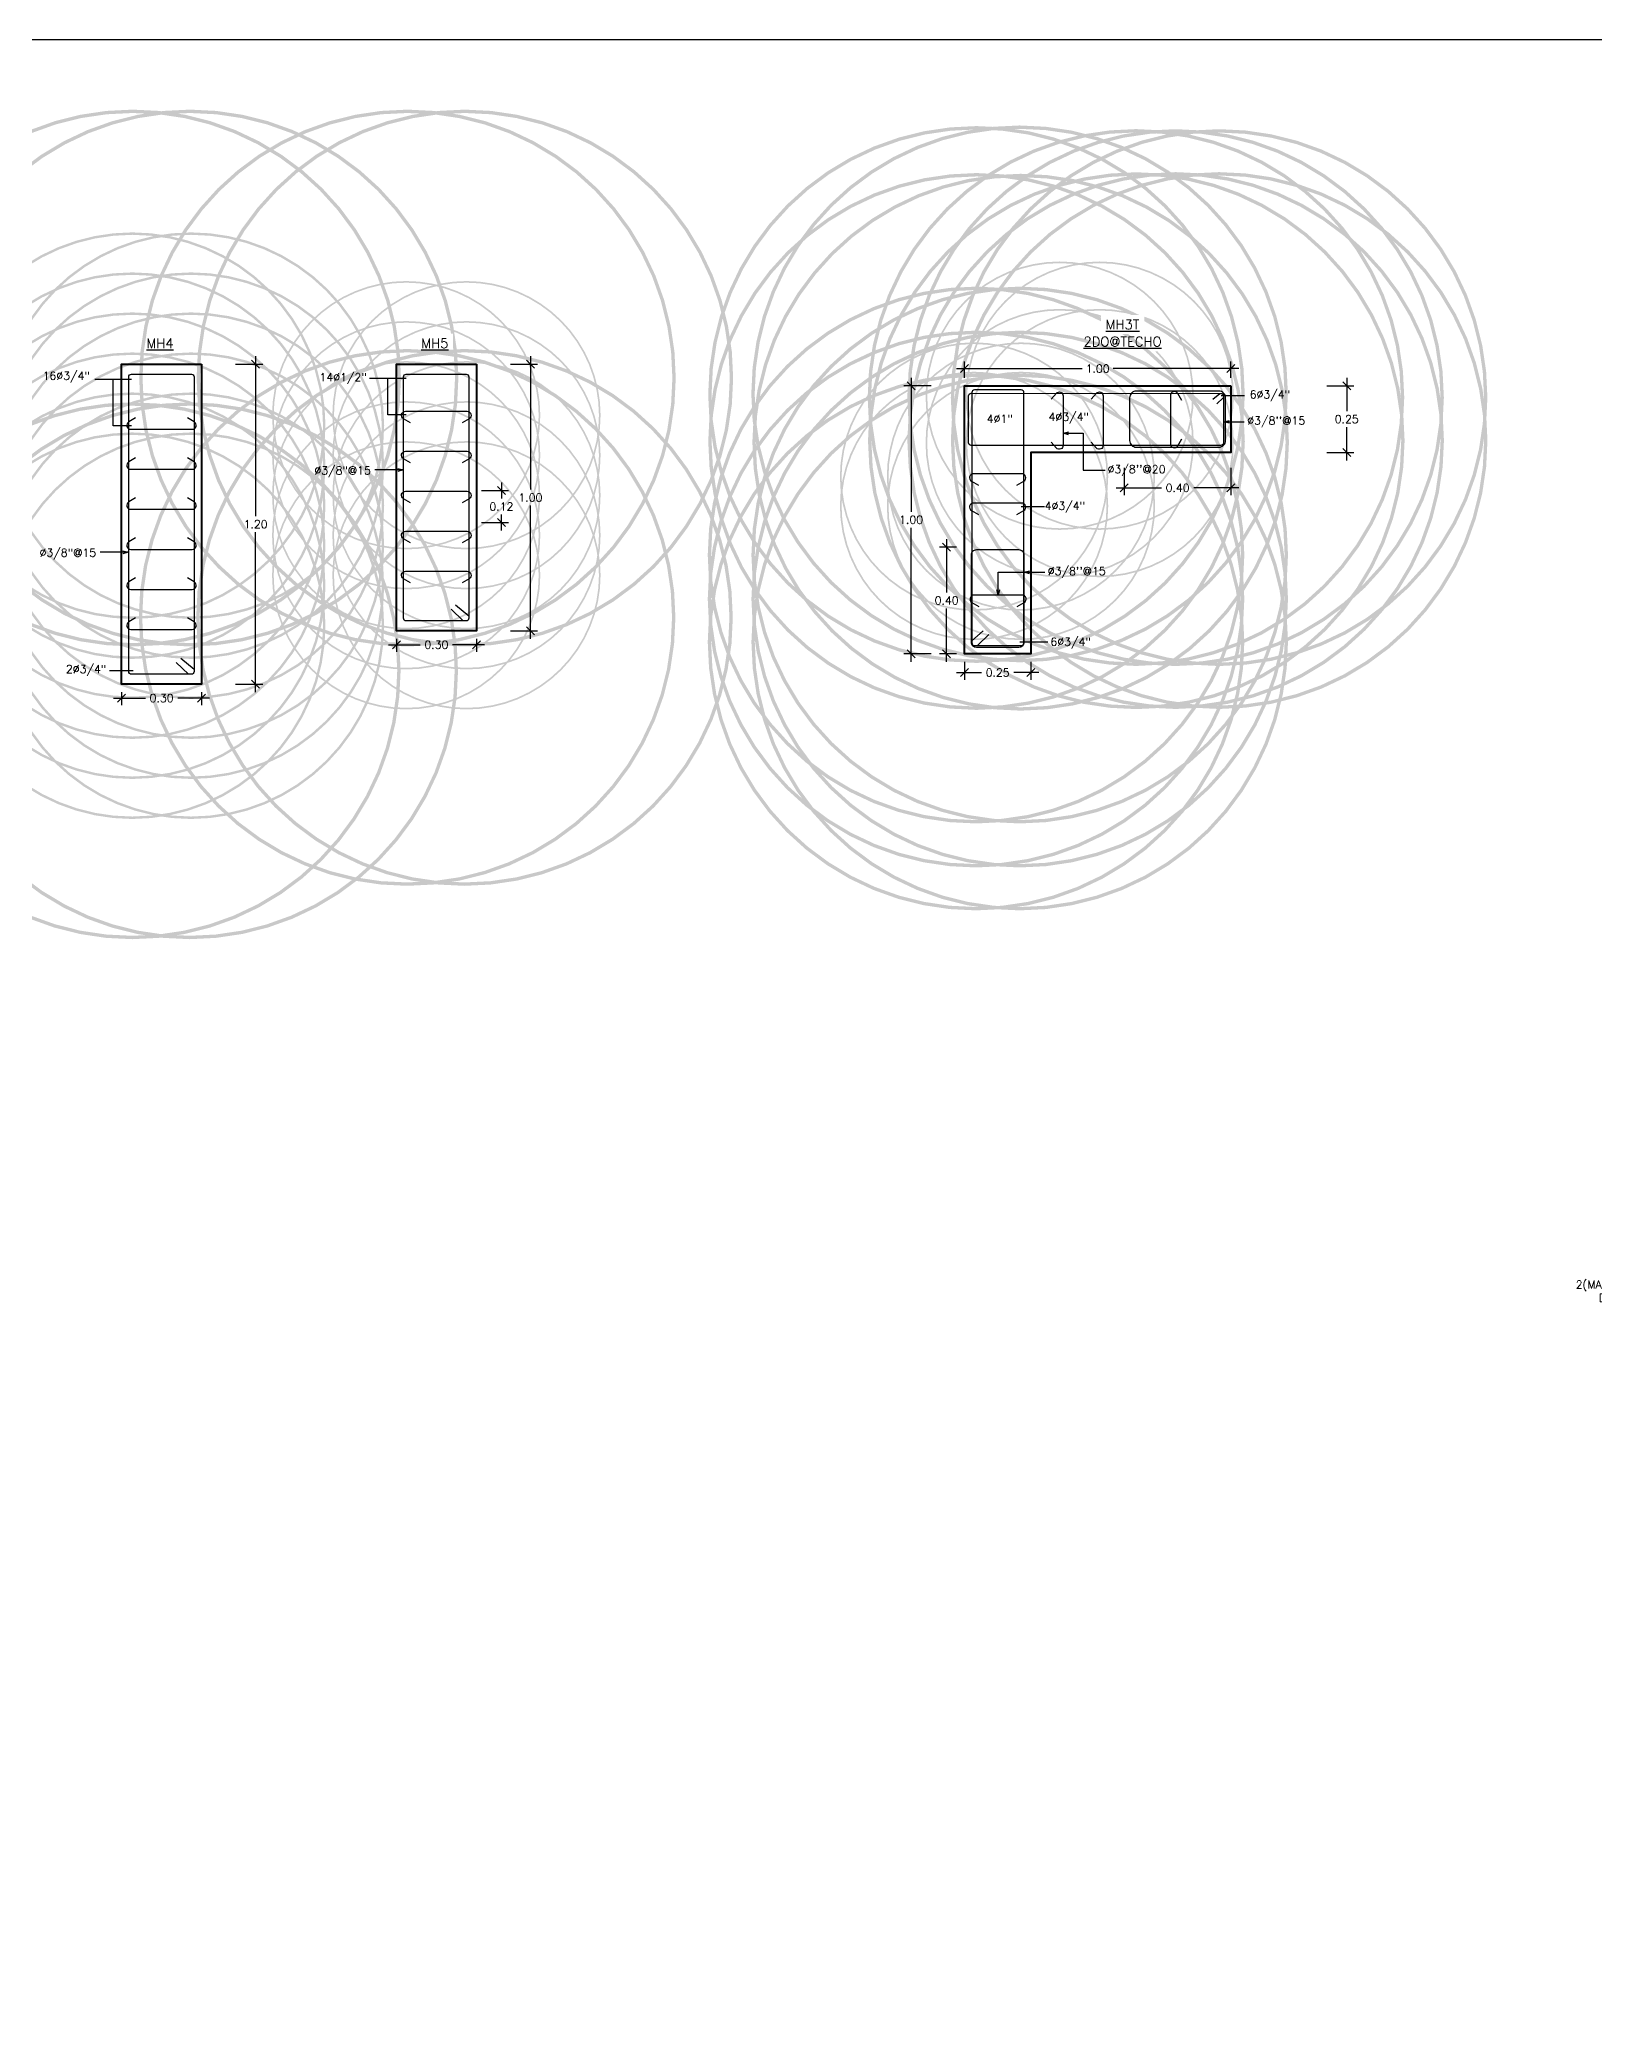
# Model space of a CAD drawing. Header units: metres. Extents: x -25 to 234, y -27 to 52.
# Drawn here: x 3.01 to 8.84, y -17.64 to -10.22 of the extents above; entities that cross this region are included whole.
import ezdxf

# ---------------------------------------------------------------- set-up
doc = ezdxf.new("R2010")
doc.units = ezdxf.units.M
doc.header["$LTSCALE"] = 0.1
doc.header["$MEASUREMENT"] = 0
doc.header["$PDMODE"] = 66
doc.linetypes.add('CONTINUA', pattern=[0])
for name, color, linetype in [('001-DIMTEXTO', 4, 'Continuous'), ('ACERO', 5, 'Continuous'), ('DIMTEXTO', 4, 'Continuous'), ('DIMZAPATA', 4, 'Continuous'), ('HATCH COL', 8, 'Continuous')]:
    doc.layers.add(name, color=color, linetype=linetype)
doc.layers.add('COLUMNAS', color=7, linetype='Continuous', lineweight=40)
doc.styles.add('SMPLEX', font='simplex.shx')
doc.dimstyles.new('D-10', dxfattribs={"dimscale": 0.1, "dimtxt": 0.2, "dimasz": 0.2, "dimexe": 0.2, "dimexo": 0.2, "dimgap": 0.1, "dimtad": 0, "dimtih": 1, "dimtoh": 1, "dimzin": 0, "dimdsep": 46, "dimtxsty": 'SMPLEX', "dimblk1": 'OBLIQUE', "dimblk2": 'OBLIQUE', "dimsah": 1, "dimcen": 0.2, "dimclrd": 4, "dimclre": 4, "dimclrt": 4, "dimadec": 0, "dimazin": 0, "dimtfac": 1, "dimtmove": 0, "dimatfit": 3, "dimldrblk": 'OPEN30', "dimfxl": 0.5, "dimfxlon": 1, "dimtolj": 1, "dimtzin": 0, "dimarcsym": 0})
doc.dimstyles.new('D-15', dxfattribs={"dimscale": 0.15, "dimtxt": 0.2, "dimasz": 0.2, "dimexe": 0.18, "dimexo": 0.2, "dimgap": 0.1, "dimtad": 0, "dimtih": 1, "dimtoh": 1, "dimzin": 0, "dimdsep": 46, "dimtxsty": 'SMPLEX', "dimblk": 'OBLIQUE', "dimcen": 0.09, "dimdle": 0.2, "dimclrd": 4, "dimclre": 4, "dimclrt": 4, "dimadec": 0, "dimazin": 0, "dimtfac": 1, "dimtofl": 0, "dimtmove": 0, "dimatfit": 3, "dimldrblk": 'OPEN30', "dimfxl": 0.5, "dimfxlon": 1, "dimtolj": 1, "dimtzin": 0, "dimarcsym": 0})
doc.dimstyles.new('DIM-10', dxfattribs={"dimscale": 0.1, "dimtxt": 0.2, "dimasz": 0.2, "dimexe": 0.2, "dimexo": 0.2, "dimgap": 0.1, "dimtad": 0, "dimtih": 1, "dimtoh": 1, "dimzin": 0, "dimdsep": 46, "dimtxsty": 'SMPLEX', "dimblk": 'OBLIQUE', "dimcen": 0.2, "dimclrd": 4, "dimclre": 4, "dimclrt": 4, "dimadec": 0, "dimazin": 0, "dimtfac": 1, "dimtmove": 0, "dimatfit": 3, "dimldrblk": 'OPEN30', "dimfxl": 0.6, "dimfxlon": 1, "dimtolj": 1, "dimtzin": 0, "dimarcsym": 0})

# ---------------------------------------------------------------- blocks, each defined once
blk = doc.blocks.new('_Oblique')
at = {"color": 0, "linetype": 'ByBlock', "lineweight": -2}
blk.add_line((-0.5, -0.5), (0.5, 0.5), dxfattribs=at)
blk = doc.blocks.new('*D591')
at = {"layer": 'Defpoints', "color": 0, "transparency": 16777216}
for p in [(3.6188, -11.4367), (3.6188, -12.6367), (3.8215, -12.6367)]:
    blk.add_point(p, dxfattribs=at)
at = {"layer": 'DIMTEXTO', "color": 4, "lineweight": -2, "transparency": 16777216}
for p, q in [((3.8215, -11.4067), (3.8215, -12.0067)), ((3.7465, -11.4367), (3.8485, -11.4367)), ((3.8215, -12.6667), (3.8215, -12.0667)), ((3.7465, -12.6367), (3.8485, -12.6367))]:
    blk.add_line(p, q, dxfattribs=at)
at = {"layer": 'DIMTEXTO', "color": 4, "lineweight": -2, "transparency": 16777216, "xscale": 0.03, "yscale": 0.03, "zscale": 0.03}
for p, rotation in [((3.8215, -11.4367), 90), ((3.8215, -12.6367), 270)]:
    blk.add_blockref('_Oblique', p, dxfattribs=dict(at, rotation=rotation))
at = {"layer": 'DIMTEXTO', "color": 4, "transparency": 16777216, "insert": (3.8215, -12.0367), "char_height": 0.03, "attachment_point": 5, "style": 'SMPLEX'}
blk.add_mtext('\\A1;1.20', dxfattribs=at)
blk = doc.blocks.new('_Open30')
at = {"layer": 'DIMTEXTO', "color": 0, "lineweight": -2}
for p, q in [((-1, 0.27), (0, 0)), ((0, 0), (-1, -0.27)), ((0, 0), (-1, 0))]:
    blk.add_line(p, q, dxfattribs=at)
blk = doc.blocks.new('*D592')
at = {"layer": 'Defpoints', "color": 0, "transparency": 16777216}
for p in [(3.3188, -12.6367), (3.6188, -12.6367), (3.6188, -12.6885)]:
    blk.add_point(p, dxfattribs=at)
at = {"layer": 'DIMTEXTO', "color": 4, "lineweight": -2, "transparency": 16777216}
for p, q in [((3.2888, -12.6885), (3.4081, -12.6885)), ((3.3188, -12.6667), (3.3188, -12.7155)), ((3.6488, -12.6885), (3.5295, -12.6885)), ((3.6188, -12.6667), (3.6188, -12.7155))]:
    blk.add_line(p, q, dxfattribs=at)
at = {"layer": 'DIMTEXTO', "color": 4, "lineweight": -2, "transparency": 16777216, "xscale": 0.03, "yscale": 0.03, "zscale": 0.03, "rotation": 180}
blk.add_blockref('_Oblique', (3.3188, -12.6885), dxfattribs=at)
at = {"layer": 'DIMTEXTO', "color": 4, "lineweight": -2, "transparency": 16777216, "xscale": 0.03, "yscale": 0.03, "zscale": 0.03}
blk.add_blockref('_Oblique', (3.6188, -12.6885), dxfattribs=at)
at = {"layer": 'DIMTEXTO', "color": 4, "transparency": 16777216, "insert": (3.4688, -12.6885), "char_height": 0.03, "attachment_point": 5, "style": 'SMPLEX'}
blk.add_mtext('\\A1;0.30', dxfattribs=at)
blk = doc.blocks.new('*U593')
at = {"layer": 'ACERO', "const_width": 1.44}
for points in [[(-0.1095, 0.0033, 1), (-0.1095, 0.0125, 1)], [(0.1107, 0.0033, 1), (0.1107, 0.0125, 1)]]:
    blk.add_lwpolyline(points, format="xyb", close=True, dxfattribs=at)
at = {"layer": 'ACERO', "linetype": 'CONTINUA'}
blk.add_lwpolyline([(-0.097, -0.0216), (-0.123, -0.0064, -0.765011), (-0.1154, 0.0216), (0.1154, 0.0216, -0.765011), (0.123, -0.0064), (0.097, -0.0216)], format="xyb", dxfattribs=at)
blk = doc.blocks.new('*U594')
at = {"layer": '001-DIMTEXTO', "color": 0, "linetype": 'ByBlock', "lineweight": -2, "transparency": 16777216}
for p in [(0, 0.75), (0, 0.6), (0, 0.45), (0, 0.3), (0, 0.15), (0, 0)]:
    blk.add_blockref('*U593', p, dxfattribs=at)
blk = doc.blocks.new('*D600')
at = {"layer": 'Defpoints', "color": 0, "transparency": 16777216}
for p in [(4.6495, -11.4367), (4.6495, -12.4367), (4.8521, -12.4367)]:
    blk.add_point(p, dxfattribs=at)
at = {"layer": 'DIMTEXTO', "color": 4, "lineweight": -2, "transparency": 16777216}
for p, q in [((4.8521, -11.4067), (4.8521, -11.9067)), ((4.7771, -11.4367), (4.8791, -11.4367)), ((4.8521, -12.4667), (4.8521, -11.9667)), ((4.7771, -12.4367), (4.8791, -12.4367))]:
    blk.add_line(p, q, dxfattribs=at)
at = {"layer": 'DIMTEXTO', "color": 4, "lineweight": -2, "transparency": 16777216, "xscale": 0.03, "yscale": 0.03, "zscale": 0.03}
for p, rotation in [((4.8521, -11.4367), 90), ((4.8521, -12.4367), 270)]:
    blk.add_blockref('_Oblique', p, dxfattribs=dict(at, rotation=rotation))
at = {"layer": 'DIMTEXTO', "color": 4, "transparency": 16777216, "insert": (4.8521, -11.9367), "char_height": 0.03, "attachment_point": 5, "style": 'SMPLEX'}
blk.add_mtext('\\A1;1.00', dxfattribs=at)
blk = doc.blocks.new('*D601')
at = {"layer": 'Defpoints', "color": 0, "transparency": 16777216}
for p in [(4.3495, -12.4367), (4.6495, -12.4367), (4.6495, -12.4885)]:
    blk.add_point(p, dxfattribs=at)
at = {"layer": 'DIMTEXTO', "color": 4, "lineweight": -2, "transparency": 16777216}
for p, q in [((4.3495, -12.4667), (4.3495, -12.5155)), ((4.6495, -12.4667), (4.6495, -12.5155)), ((4.3195, -12.4885), (4.4387, -12.4885)), ((4.6795, -12.4885), (4.5602, -12.4885))]:
    blk.add_line(p, q, dxfattribs=at)
at = {"layer": 'DIMTEXTO', "color": 4, "lineweight": -2, "transparency": 16777216, "xscale": 0.03, "yscale": 0.03, "zscale": 0.03, "rotation": 180}
blk.add_blockref('_Oblique', (4.3495, -12.4885), dxfattribs=at)
at = {"layer": 'DIMTEXTO', "color": 4, "lineweight": -2, "transparency": 16777216, "xscale": 0.03, "yscale": 0.03, "zscale": 0.03}
blk.add_blockref('_Oblique', (4.6495, -12.4885), dxfattribs=at)
at = {"layer": 'DIMTEXTO', "color": 4, "transparency": 16777216, "insert": (4.4995, -12.4885), "char_height": 0.03, "attachment_point": 5, "style": 'SMPLEX'}
blk.add_mtext('\\A1;0.30', dxfattribs=at)
blk = doc.blocks.new('*D602')
at = {"layer": 'Defpoints', "color": 0, "transparency": 16777216}
for p in [(4.5282, -11.9107), (4.4991, -12.0307), (4.7433, -12.0307)]:
    blk.add_point(p, dxfattribs=at)
at = {"layer": 'DIMTEXTO', "color": 4, "lineweight": -2, "transparency": 16777216}
for p, q in [((4.6683, -11.9107), (4.7703, -11.9107)), ((4.7433, -11.8807), (4.7433, -11.9407)), ((4.7433, -12.0607), (4.7433, -12.0007)), ((4.6683, -12.0307), (4.7703, -12.0307))]:
    blk.add_line(p, q, dxfattribs=at)
at = {"layer": 'DIMTEXTO', "color": 4, "lineweight": -2, "transparency": 16777216, "xscale": 0.03, "yscale": 0.03, "zscale": 0.03}
for p, rotation in [((4.7433, -11.9107), 90), ((4.7433, -12.0307), 270)]:
    blk.add_blockref('_Oblique', p, dxfattribs=dict(at, rotation=rotation))
at = {"layer": 'DIMTEXTO', "color": 4, "transparency": 16777216, "insert": (4.7433, -11.9707), "char_height": 0.03, "attachment_point": 5, "style": 'SMPLEX'}
blk.add_mtext('\\A1;0.12', dxfattribs=at)
blk = doc.blocks.new('*U598')
at = {"layer": 'ACERO', "const_width": 1}
for points in [[(-0.1129, 0.0035, 1), (-0.1129, 0.0098, 1)], [(0.1132, 0.0035, 1), (0.1132, 0.0098, 1)]]:
    blk.add_lwpolyline(points, format="xyb", close=True, dxfattribs=at)
at = {"layer": 'ACERO', "linetype": 'CONTINUA'}
blk.add_lwpolyline([(-0.097, -0.0216), (-0.123, -0.0064, -0.765011), (-0.1154, 0.0216), (0.1154, 0.0216, -0.765011), (0.123, -0.0064), (0.097, -0.0216)], format="xyb", dxfattribs=at)
blk = doc.blocks.new('*U599')
at = {"layer": '001-DIMTEXTO', "color": 0, "linetype": 'ByBlock', "lineweight": -2, "transparency": 16777216}
for p in [(0, 0.6), (0, 0.45), (0, 0.3), (0, 0.15), (0, 0)]:
    blk.add_blockref('*U598', p, dxfattribs=at)
blk = doc.blocks.new('*U1236')
at = {"layer": 'ACERO', "const_width": 1}
blk.add_lwpolyline([(0, -0.003175, 1), (0, 0.003175, 1)], format="xyb", close=True, dxfattribs=at)
blk = doc.blocks.new('*U1237')
at = {"layer": '001-DIMTEXTO', "color": 0, "linetype": 'ByBlock', "lineweight": -2, "transparency": 16777216}
for p in [(0, 0), (0.15, 0), (0, -0.1777), (0.15, -0.1777)]:
    blk.add_blockref('*U1236', p, dxfattribs=at)
blk = doc.blocks.new('*U1238')
at = {"layer": 'ACERO', "linetype": 'CONTINUA'}
blk.add_lwpolyline([(0.0225, 0.0806), (0.0029, 0.1032, 0.663284), (-0.0225, 0.0925), (-0.0225, -0.0925, 0.663284), (0.0029, -0.1032), (0.0225, -0.0806)], format="xyb", dxfattribs=at)
blk = doc.blocks.new('*U1239')
at = {"layer": '001-DIMTEXTO', "color": 0, "linetype": 'ByBlock', "lineweight": -2, "transparency": 16777216}
for p in [(0, 0), (0.15, 0)]:
    blk.add_blockref('*U1238', p, dxfattribs=at)
blk = doc.blocks.new('*D1247')
at = {"layer": 'Defpoints', "color": 0, "transparency": 16777216}
for p in [(7.4797, -11.5178), (7.4797, -11.7678), (7.9139, -11.7678)]:
    blk.add_point(p, dxfattribs=at)
at = {"layer": 'DIMTEXTO', "color": 4, "lineweight": -2, "transparency": 16777216}
for p, q in [((7.9139, -11.4878), (7.9139, -11.6128)), ((7.8389, -11.5178), (7.9409, -11.5178)), ((7.9139, -11.7978), (7.9139, -11.6728)), ((7.8389, -11.7678), (7.9409, -11.7678))]:
    blk.add_line(p, q, dxfattribs=at)
at = {"layer": 'DIMTEXTO', "color": 4, "lineweight": -2, "transparency": 16777216, "xscale": 0.03, "yscale": 0.03, "zscale": 0.03}
for p, rotation in [((7.9139, -11.5178), 90), ((7.9139, -11.7678), 270)]:
    blk.add_blockref('_Oblique', p, dxfattribs=dict(at, rotation=rotation))
at = {"layer": 'DIMTEXTO', "color": 4, "transparency": 16777216, "insert": (7.9139, -11.6428), "char_height": 0.03, "attachment_point": 5, "style": 'SMPLEX'}
blk.add_mtext('\\A1;0.25', dxfattribs=at)
blk = doc.blocks.new('*D1248')
at = {"layer": 'Defpoints', "color": 0, "transparency": 16777216}
for p in [(6.4797, -11.5178), (6.28, -12.5223), (6.4797, -12.5223)]:
    blk.add_point(p, dxfattribs=at)
at = {"layer": 'DIMTEXTO', "color": 4, "lineweight": -2, "transparency": 16777216}
for p, q in [((6.28, -11.4878), (6.28, -11.99)), ((6.355, -11.5178), (6.253, -11.5178)), ((6.28, -12.5523), (6.28, -12.05)), ((6.355, -12.5223), (6.253, -12.5223))]:
    blk.add_line(p, q, dxfattribs=at)
at = {"layer": 'DIMTEXTO', "color": 4, "lineweight": -2, "transparency": 16777216, "xscale": 0.03, "yscale": 0.03, "zscale": 0.03}
for p, rotation in [((6.28, -11.5178), 90), ((6.28, -12.5223), 270)]:
    blk.add_blockref('_Oblique', p, dxfattribs=dict(at, rotation=rotation))
at = {"layer": 'DIMTEXTO', "color": 4, "transparency": 16777216, "insert": (6.28, -12.02), "char_height": 0.03, "attachment_point": 5, "style": 'SMPLEX'}
blk.add_mtext('\\A1;1.00', dxfattribs=at)
blk = doc.blocks.new('*D1244')
at = {"layer": 'Defpoints', "color": 0, "transparency": 16777216}
for p in [(7.4797, -11.4535), (6.4797, -11.5178), (7.4797, -11.5178)]:
    blk.add_point(p, dxfattribs=at)
at = {"layer": 'DIMTEXTO', "color": 4, "lineweight": -2, "transparency": 16777216}
for p, q in [((6.4797, -11.4878), (6.4797, -11.4265)), ((7.4797, -11.4878), (7.4797, -11.4265)), ((6.4497, -11.4535), (6.9218, -11.4535)), ((7.5097, -11.4535), (7.0375, -11.4535))]:
    blk.add_line(p, q, dxfattribs=at)
at = {"layer": 'DIMTEXTO', "color": 4, "lineweight": -2, "transparency": 16777216, "xscale": 0.03, "yscale": 0.03, "zscale": 0.03, "rotation": 180}
blk.add_blockref('_Oblique', (6.4797, -11.4535), dxfattribs=at)
at = {"layer": 'DIMTEXTO', "color": 4, "lineweight": -2, "transparency": 16777216, "xscale": 0.03, "yscale": 0.03, "zscale": 0.03}
blk.add_blockref('_Oblique', (7.4797, -11.4535), dxfattribs=at)
at = {"layer": 'DIMTEXTO', "color": 4, "transparency": 16777216, "insert": (6.9797, -11.4535), "char_height": 0.03, "attachment_point": 5, "style": 'SMPLEX'}
blk.add_mtext('\\A1;1.00', dxfattribs=at)
blk = doc.blocks.new('*D1249')
at = {"layer": 'Defpoints', "color": 0, "transparency": 16777216}
for p in [(6.4797, -12.5223), (6.7297, -12.5223), (6.4797, -12.5929)]:
    blk.add_point(p, dxfattribs=at)
at = {"layer": 'DIMTEXTO', "color": 4, "lineweight": -2, "transparency": 16777216}
for p, q in [((6.4497, -12.5929), (6.544, -12.5929)), ((6.4797, -12.5523), (6.4797, -12.6199)), ((6.7597, -12.5929), (6.6654, -12.5929)), ((6.7297, -12.5523), (6.7297, -12.6199))]:
    blk.add_line(p, q, dxfattribs=at)
at = {"layer": 'DIMTEXTO', "color": 4, "lineweight": -2, "transparency": 16777216, "xscale": 0.03, "yscale": 0.03, "zscale": 0.03, "rotation": 180}
blk.add_blockref('_Oblique', (6.4797, -12.5929), dxfattribs=at)
at = {"layer": 'DIMTEXTO', "color": 4, "lineweight": -2, "transparency": 16777216, "xscale": 0.03, "yscale": 0.03, "zscale": 0.03}
blk.add_blockref('_Oblique', (6.7297, -12.5929), dxfattribs=at)
at = {"layer": 'DIMTEXTO', "color": 4, "transparency": 16777216, "insert": (6.6047, -12.5929), "char_height": 0.03, "attachment_point": 5, "style": 'SMPLEX'}
blk.add_mtext('\\A1;0.25', dxfattribs=at)
blk = doc.blocks.new('*U1240')
at = {"layer": 'ACERO', "linetype": 'CONTINUA'}
blk.add_lwpolyline([(0.072, -0.0216), (0.098, -0.0064, 0.765011), (0.0904, 0.0216), (-0.0904, 0.0216, 0.765011), (-0.098, -0.0064), (-0.072, -0.0216)], format="xyb", dxfattribs=at)
blk = doc.blocks.new('*U1241')
at = {"layer": '001-DIMTEXTO', "color": 0, "linetype": 'ByBlock', "lineweight": -2, "transparency": 16777216}
for p in [(0, 0.11), (0, 0)]:
    blk.add_blockref('*U1240', p, dxfattribs=at)
blk = doc.blocks.new('*U1242')
at = {"layer": 'ACERO', "const_width": 1}
for points in [[(-0.088, -0.0032, -1), (-0.088, 0.0032, -1)], [(0.088, -0.0032, -1), (0.088, 0.0032, -1)]]:
    blk.add_lwpolyline(points, format="xyb", close=True, dxfattribs=at)
blk = doc.blocks.new('*U1243')
at = {"layer": '001-DIMTEXTO', "color": 0, "linetype": 'ByBlock', "lineweight": -2, "transparency": 16777216}
for p in [(0, 0.11), (0, 0)]:
    blk.add_blockref('*U1242', p, dxfattribs=at)
blk = doc.blocks.new('*D1246')
at = {"layer": 'Defpoints', "color": 0, "transparency": 16777216}
for p in [(6.4133, -12.1223), (6.4797, -12.1223), (6.4797, -12.5223)]:
    blk.add_point(p, dxfattribs=at)
at = {"layer": 'DIMTEXTO', "color": 4, "lineweight": -2, "transparency": 16777216}
for p, q in [((6.4133, -12.0923), (6.4133, -12.2923)), ((6.4497, -12.1223), (6.3863, -12.1223)), ((6.4133, -12.5523), (6.4133, -12.3523)), ((6.4497, -12.5223), (6.3863, -12.5223))]:
    blk.add_line(p, q, dxfattribs=at)
at = {"layer": 'DIMTEXTO', "color": 4, "lineweight": -2, "transparency": 16777216, "xscale": 0.03, "yscale": 0.03, "zscale": 0.03}
for p, rotation in [((6.4133, -12.1223), 90), ((6.4133, -12.5223), 270)]:
    blk.add_blockref('_Oblique', p, dxfattribs=dict(at, rotation=rotation))
at = {"layer": 'DIMTEXTO', "color": 4, "transparency": 16777216, "insert": (6.4133, -12.3223), "char_height": 0.03, "attachment_point": 5, "style": 'SMPLEX'}
blk.add_mtext('\\A1;0.40', dxfattribs=at)
blk = doc.blocks.new('*D1245')
at = {"layer": 'Defpoints', "color": 0, "transparency": 16777216}
for p in [(7.0797, -11.7678), (7.4797, -11.7678), (7.0797, -11.9004)]:
    blk.add_point(p, dxfattribs=at)
at = {"layer": 'DIMTEXTO', "color": 4, "lineweight": -2, "transparency": 16777216}
for p, q in [((7.0797, -11.8254), (7.0797, -11.9274)), ((7.4797, -11.8254), (7.4797, -11.9274)), ((7.0497, -11.9004), (7.219, -11.9004)), ((7.5097, -11.9004), (7.3404, -11.9004))]:
    blk.add_line(p, q, dxfattribs=at)
at = {"layer": 'DIMTEXTO', "color": 4, "lineweight": -2, "transparency": 16777216, "xscale": 0.03, "yscale": 0.03, "zscale": 0.03, "rotation": 180}
blk.add_blockref('_Oblique', (7.0797, -11.9004), dxfattribs=at)
at = {"layer": 'DIMTEXTO', "color": 4, "lineweight": -2, "transparency": 16777216, "xscale": 0.03, "yscale": 0.03, "zscale": 0.03}
blk.add_blockref('_Oblique', (7.4797, -11.9004), dxfattribs=at)
at = {"layer": 'DIMTEXTO', "color": 4, "transparency": 16777216, "insert": (7.2797, -11.9004), "char_height": 0.03, "attachment_point": 5, "style": 'SMPLEX'}
blk.add_mtext('\\A1;0.40', dxfattribs=at)

msp = doc.modelspace()

# ---------------------------------------------------------------- hatches: boundary and pattern name
at = {"layer": 'HATCH COL'}
h = msp.add_hatch(dxfattribs=at)
h.set_pattern_fill('ANGLE', color=256)
h.set_pattern_definition([(0, (-4.771, 19.028), (0, 6.985), [5.08, -1.905]), (90, (-4.771, 19.028), (-6.985, 4e-16), [5.08, -1.905])])
h.paths.add_polyline_path([(7.7666, -14.9088), (7.5716, -14.9088), (7.5716, -15.6634), (7.7666, -15.6634)])

# ---------------------------------------------------------------- linework, layer by layer
at = {"layer": '001-DIMTEXTO', "linetype": 'CONTINUA'}
for p, q in [((3.3555, -11.4936), (3.2178, -11.4936)), ((4.3862, -11.491), (4.2484, -11.491)), ((7.4428, -11.5547), (7.5299, -11.5547)), ((6.9254, -11.834), (7.0073, -11.834)), ((6.693, -11.9709), (6.78, -11.9709)), ((6.6874, -12.4781), (6.793, -12.4781))]:
    msp.add_line(p, q, dxfattribs=at)
for points in [[(3.3555, -11.6681), (3.2873, -11.6681), (3.2873, -11.4936)], [(4.3862, -11.6272), (4.318, -11.6272), (4.318, -11.491)]]:
    msp.add_lwpolyline(points, dxfattribs=at)
at = {"layer": 'ACERO'}
for p, q in [((7.4115, -11.5679), (7.4379, -11.5465)), ((7.4266, -11.5859), (7.4508, -11.5624)), ((4.6, -12.3992), (4.5548, -12.3553)), ((4.6212, -12.3812), (4.5713, -12.3407)), ((6.508, -12.4738), (6.5505, -12.4366)), ((6.5289, -12.4918), (6.5722, -12.4498)), ((3.5905, -12.5812), (3.5406, -12.5407)), ((3.5694, -12.5992), (3.5241, -12.5553))]:
    msp.add_line(p, q, dxfattribs=at)
at = {"layer": 'ACERO', "const_width": 2}
for points in [[(3.3604, -11.4951, 1), (3.3604, -11.4824, 1)], [(6.5236, -12.4845, -1), (6.5236, -12.4718, -1)], [(6.6874, -12.4845, 1), (6.6874, -12.4718, 1)], [(3.359, -12.5924, 1), (3.359, -12.5797, 1)], [(3.5744, -12.5924, -1), (3.5744, -12.5797, -1)]]:
    msp.add_lwpolyline(points, format="xyb", close=True, dxfattribs=at)
at = {"layer": 'ACERO'}
for points in [[(3.5805, -12.5992), (3.3555, -12.5992, -0.414214), (3.3455, -12.5892), (3.3455, -11.4842, -0.414214), (3.3555, -11.4742), (3.5805, -11.4742, -0.414214), (3.5905, -11.4842), (3.5905, -12.5892, -0.414214)], [(4.6112, -12.3992), (4.3862, -12.3992, -0.414214), (4.3762, -12.3892), (4.3762, -11.4842, -0.414214), (4.3862, -11.4742), (4.6112, -11.4742, -0.414214), (4.6212, -11.4842), (4.6212, -12.3892, -0.414214)], [(7.4519, -11.5561), (7.4519, -11.7311, -0.414214), (7.4419, -11.7411), (6.5053, -11.741, -0.414214), (6.4953, -11.731), (6.4953, -11.556, -0.414214), (6.5053, -11.546), (7.4419, -11.5461, -0.414214)], [(6.518, -12.4918), (6.693, -12.4918, 0.414214), (6.703, -12.4818), (6.703, -11.5434, 0.414214), (6.693, -11.5334), (6.518, -11.5334, 0.414214), (6.508, -11.5434), (6.508, -12.4818, 0.414214)], [(7.1247, -11.7478), (7.4347, -11.7478, 0.414214), (7.4597, -11.7228), (7.4597, -11.5628, 0.414214), (7.4347, -11.5378), (7.1247, -11.5378, 0.414214), (7.0997, -11.5628), (7.0997, -11.7228, 0.414214)], [(6.5247, -12.4973), (6.6847, -12.4973, 0.414214), (6.7047, -12.4773), (6.7047, -12.1532, 0.414214), (6.6847, -12.1332), (6.5247, -12.1332, 0.414214), (6.5047, -12.1532), (6.5047, -12.4773, 0.414214)]]:
    msp.add_lwpolyline(points, format="xyb", close=True, dxfattribs=at)
at = {"layer": 'ACERO', "linetype": 'CONTINUA'}
for points in [[(7.2956, -11.5728), (7.2804, -11.5468, 0.765011), (7.2525, -11.5544), (7.2525, -11.7353, 0.765011), (7.2804, -11.7428), (7.2956, -11.7168)], [(6.6784, -12.3455), (6.7044, -12.3303, 0.765011), (6.6968, -12.3023), (6.516, -12.3023, 0.765011), (6.5084, -12.3303), (6.5344, -12.3455)]]:
    msp.add_lwpolyline(points, format="xyb", dxfattribs=at)
at = {"layer": 'COLUMNAS', "color": 1}
for points in [[(3.6188, -11.4367), (3.6188, -12.6367), (3.3188, -12.6367), (3.3188, -11.4367)], [(4.6495, -11.4367), (4.6495, -12.4367), (4.3495, -12.4367), (4.3495, -11.4367)], [(7.4797, -11.5178), (7.4797, -11.7678), (6.7297, -11.7678), (6.7297, -12.5223), (6.4797, -12.5223), (6.4797, -11.5178)]]:
    msp.add_lwpolyline(points, close=True, dxfattribs=at)
at = {"layer": 'DIMTEXTO'}
msp.add_line((3.362, -12.5861), (3.2732, -12.5861), dxfattribs=at)
at = {"layer": 'DIMZAPATA', "linetype": 'CONTINUA'}
msp.add_lwpolyline([(-5.4557, -10.2199), (23.1199, -10.2199), (23.1199, -25.0642), (-5.4557, -25.0642)], close=True, dxfattribs=at)

# ---------------------------------------------------------------- block references
at = {"layer": '001-DIMTEXTO', "linetype": 'CONTINUA', "xscale": -1}
for name, p in [('*U1237', (6.9873, -11.5549)), ('*U1239', (6.9777, -11.6484))]:
    msp.add_blockref(name, p, dxfattribs=at)
at = {"layer": '001-DIMTEXTO', "linetype": 'CONTINUA'}
msp.add_blockref('*U1241', (6.6044, -11.979), dxfattribs=at)

# ---------------------------------------------------------------- texts
at = {"layer": 'DIMTEXTO', "color": 4, "char_height": 0.03, "attachment_point": 5, "style": 'SMPLEX'}
for s, insert in [('\\A1;16%%C3/4"', (3.1113, -11.4851)), ('\\A1;14%%C1/2"', (4.1498, -11.4908)), ('6%%C3/4"', (7.6257, -11.5552)), ('4%%C1"', (6.6127, -11.6411)), ('4%%C3/4"', (6.8715, -11.6391)), ("%%C3/8''@15", (7.6496, -11.6535)), ('\\A1;%%C3/8"@15', (4.1479, -11.8401)), ("%%C3/8''@20", (7.1257, -11.8357)), ('4%%C3/4"', (6.8568, -11.973)), ('\\A1;%%C3/8"@15', (3.1172, -12.1484)), ("%%C3/8''@15", (6.9013, -12.2175)), ('6%%C3/4"', (6.8786, -12.4823)), ('\\A1;2%%C3/4"', (3.1858, -12.5848))]:
    msp.add_mtext(s, dxfattribs=dict(at, insert=insert))
at = {"layer": 'DIMZAPATA', "color": 4, "insert": (9.0658, -14.9124), "char_height": 0.03, "attachment_point": 5, "style": 'SMPLEX'}
msp.add_mtext('{\\C256;2(MALLA ELECTRO-SOLDADA)\\PD2.3xD2.3-100x100}', dxfattribs=at)

# ---------------------------------------------------------------- dimensions: what is measured, and where the dimension line sits
at = {"layer": 'DIMTEXTO'}
for base, p1, p2, angle, picture, middle in [((3.8215, -12.6367), (3.6188, -11.4367), (3.6188, -12.6367), 270, '*D591', (3.8215, -12.0367)), ((4.8521, -12.4367), (4.6495, -11.4367), (4.6495, -12.4367), 270, '*D600', (4.8521, -11.9367)), ((7.4797, -11.4535), (6.4797, -11.5178), (7.4797, -11.5178), 180, '*D1244', (6.9797, -11.4535)), ((6.28, -12.5223), (6.4797, -11.5178), (6.4797, -12.5223), 90, '*D1248', (6.28, -12.02)), ((7.9139, -11.7678), (7.4797, -11.5178), (7.4797, -11.7678), 90, '*D1247', (7.9139, -11.6428)), ((4.7433, -12.0307), (4.5282, -11.9107), (4.4991, -12.0307), 90, '*D602', (4.7433, -11.9707)), ((6.4133, -12.1223), (6.4797, -12.5223), (6.4797, -12.1223), 90, '*D1246', (6.4133, -12.3223)), ((6.4797, -12.5929), (6.7297, -12.5223), (6.4797, -12.5223), 180, '*D1249', (6.6047, -12.5929))]:
    dim = msp.add_linear_dim(base=base, p1=p1, p2=p2, angle=angle, dimstyle='D-15', dxfattribs=at)
    dim.commit()
    dim.dimension.update_dxf_attribs({"geometry": picture, "text_midpoint": middle})
for base, p1, p2, picture, middle in [((7.0797, -11.9004), (7.4797, -11.7678), (7.0797, -11.7678), '*D1245', (7.2797, -11.9004)), ((4.6495, -12.4885), (4.3495, -12.4367), (4.6495, -12.4367), '*D601', (4.4995, -12.4885)), ((3.6188, -12.6885), (3.3188, -12.6367), (3.6188, -12.6367), '*D592', (3.4688, -12.6885))]:
    dim = msp.add_linear_dim(base=base, p1=p1, p2=p2, dimstyle='D-15', dxfattribs=at)
    dim.commit()
    dim.dimension.update_dxf_attribs({"geometry": picture, "text_midpoint": middle})

# ---------------------------------------------------------------- leaders
for points, dimstyle in [([(7.453, -11.653), (7.5298, -11.653)], 'D-10'), ([(6.8502, -11.6959), (6.9254, -11.6959), (6.9254, -11.834)], 'D-10'), ([(4.3744, -11.8334), (4.2692, -11.8334)], 'DIM-10'), ([(3.3437, -12.1418), (3.2385, -12.1418)], 'DIM-10'), ([(6.6064, -12.3023), (6.6064, -12.2169), (6.7465, -12.2169)], 'D-10'), ([(6.7047, -12.2169), (6.7815, -12.2169)], 'D-10')]:
    msp.add_leader(points, dimstyle=dimstyle, dxfattribs=at)

# ---------------------------------------------------------------- next in the draw order: texts
at = {"layer": 'DIMTEXTO', "color": 4, "char_height": 0.036, "attachment_point": 5, "style": 'SMPLEX', "bg_fill": 2}
for s, insert in [('{\\LMH4}', (3.4628, -11.3583)), ('{\\L2DO@TECHO}', (7.0731, -11.3521))]:
    msp.add_mtext(s, dxfattribs=dict(at, insert=insert))

# ---------------------------------------------------------------- next in the draw order: linework, layer by layer
at = {"layer": 'ACERO', "const_width": 2}
for points in [[(3.5757, -11.4951, -1), (3.5757, -11.4824, -1)], [(4.391, -11.4951, 1), (4.391, -11.4824, 1)], [(6.5253, -11.5441, 1), (6.5253, -11.5568, 1)], [(6.687, -11.5418, 1), (6.687, -11.5545, 1)], [(7.1234, -11.5554, 1), (7.1234, -11.5681, 1)], [(7.272, -11.5557, 1), (7.272, -11.5684, 1)], [(7.4353, -11.5557, 1), (7.4353, -11.5684, 1)], [(6.5255, -11.7202, 1), (6.5255, -11.7329, 1)], [(6.691, -11.723, 1), (6.691, -11.7357, 1)], [(7.1247, -11.7172, 1), (7.1247, -11.7299, 1)], [(7.2723, -11.7167, 1), (7.2723, -11.7294, 1)], [(7.4355, -11.7167, 1), (7.4355, -11.7294, 1)], [(6.5236, -12.1459, 1), (6.5236, -12.1586, 1)], [(6.6874, -12.1459, -1), (6.6874, -12.1586, -1)], [(6.5236, -12.3109, 1), (6.5236, -12.3236, 1)], [(6.6874, -12.3109, -1), (6.6874, -12.3236, -1)]]:
    msp.add_lwpolyline(points, format="xyb", close=True, dxfattribs=at)

# ---------------------------------------------------------------- next in the draw order: block references
at = {"layer": '001-DIMTEXTO', "linetype": 'CONTINUA', "xscale": -1, "rotation": 180}
msp.add_blockref('*U594', (3.4684, -11.6593), dxfattribs=at)
at = {"layer": '001-DIMTEXTO', "linetype": 'CONTINUA'}
msp.add_blockref('*U1243', (6.6042, -11.9682), dxfattribs=at)

# ---------------------------------------------------------------- next in the draw order: texts
at = {"layer": 'DIMTEXTO', "color": 4, "char_height": 0.036, "attachment_point": 5, "style": 'SMPLEX', "bg_fill": 2}
for s, insert in [('{\\LMH3T}', (7.0731, -11.288)), ('{\\LMH5}', (4.4934, -11.3583))]:
    msp.add_mtext(s, dxfattribs=dict(at, insert=insert))

# ---------------------------------------------------------------- next in the draw order: linework, layer by layer
at = {"layer": 'ACERO', "const_width": 2}
for points in [[(4.6063, -11.4951, -1), (4.6063, -11.4824, -1)], [(4.3897, -12.3924, 1), (4.3897, -12.3797, 1)], [(4.605, -12.3924, -1), (4.605, -12.3797, -1)]]:
    msp.add_lwpolyline(points, format="xyb", close=True, dxfattribs=at)

# ---------------------------------------------------------------- next in the draw order: block references
at = {"layer": '001-DIMTEXTO', "linetype": 'CONTINUA'}
msp.add_blockref('*U599', (4.4991, -12.2348), dxfattribs=at)

doc.saveas('drawing.dxf')
